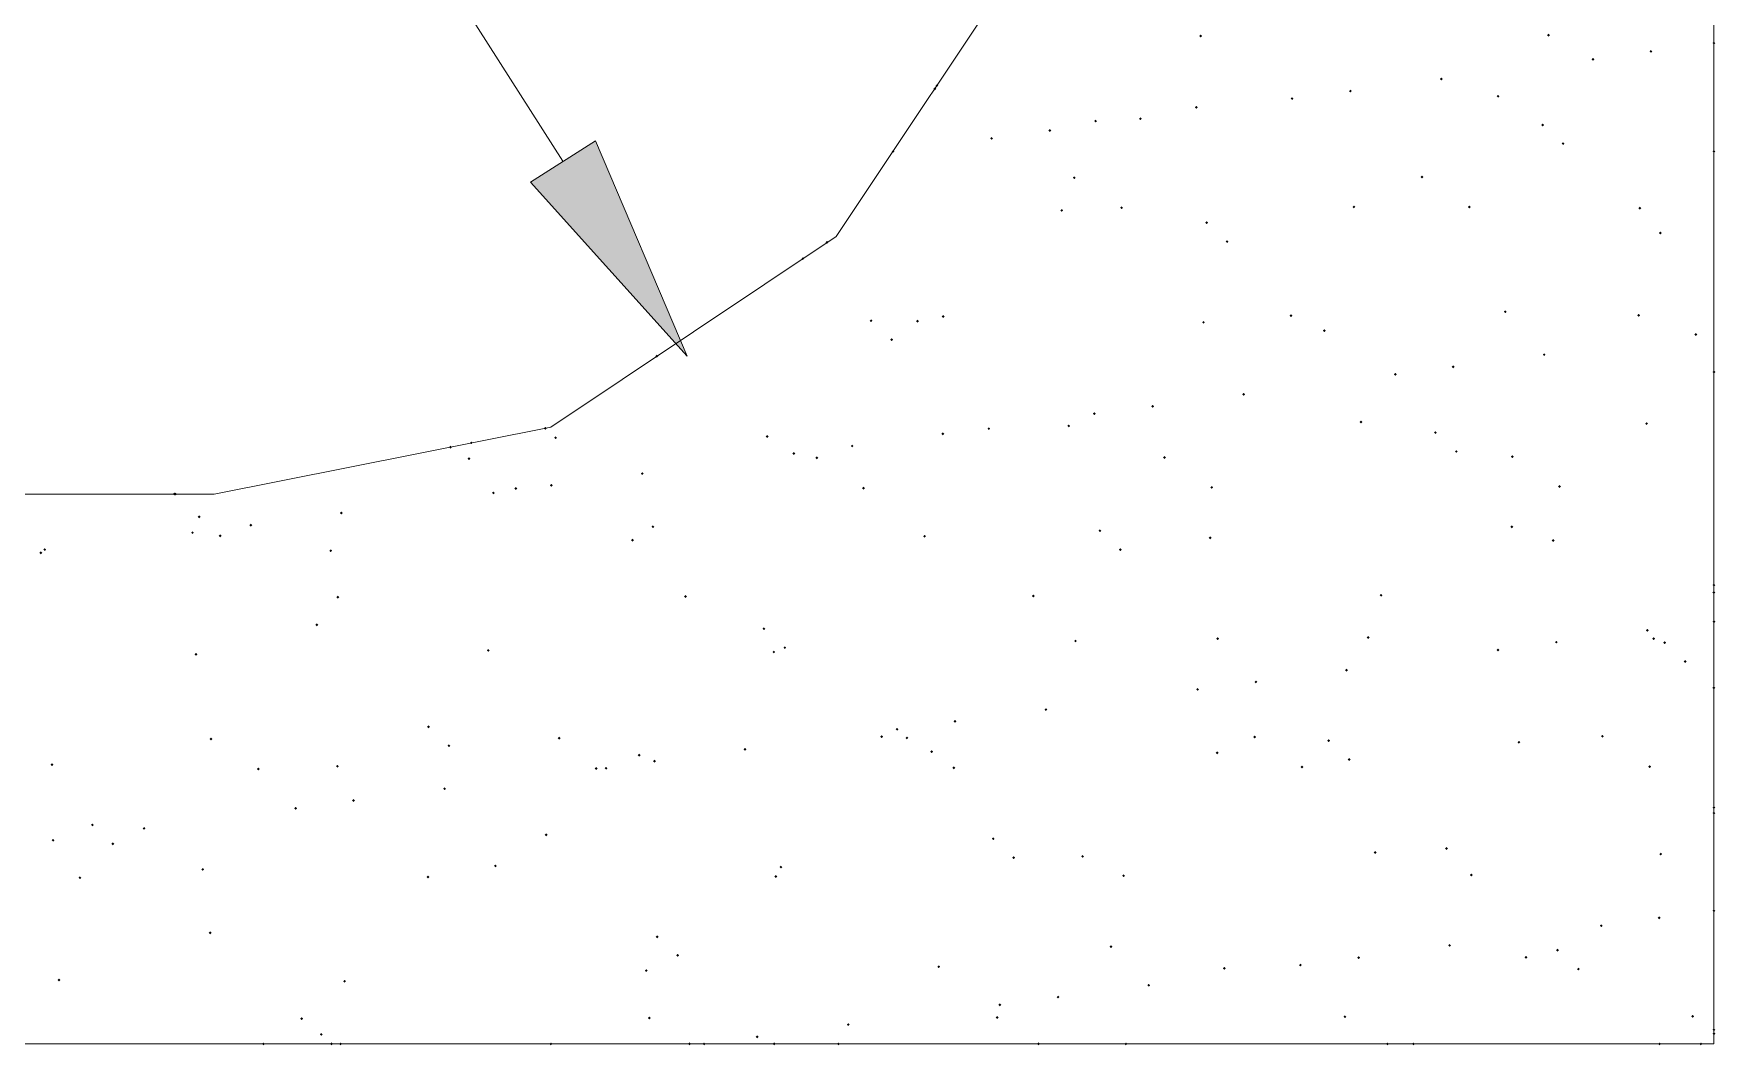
# Model space of a CAD drawing. Header units: millimetres. Extents: x 0 to 414, y 0 to 292.
# Drawn here: x 310.73 to 325.8, y 222.43 to 231.49 of the extents above; entities that cross this region are included whole.
import ezdxf

# ---------------------------------------------------------------- set-up
doc = ezdxf.new("R2010")
doc.units = ezdxf.units.MM

msp = doc.modelspace()

# ---------------------------------------------------------------- hatches: boundary and pattern name
h = msp.add_hatch(color=0)
h.dxf.hatch_style = 2
h.paths.add_polyline_path([(321.186528, 231.458558), (321.173475, 231.471611), (321.186528, 231.484664), (321.199581, 231.471611)])
h = msp.add_hatch(color=0)
h.dxf.hatch_style = 2
h.paths.add_polyline_path([(324.301556, 231.465614), (324.288503, 231.478667), (324.301556, 231.491719), (324.314608, 231.478667)])
h = msp.add_hatch(color=0)
h.dxf.hatch_style = 2
h.paths.add_polyline_path([(325.783222, 231.395058), (325.770169, 231.408111), (325.783222, 231.421164), (325.796275, 231.408111)])
h = msp.add_hatch(color=0)
h.dxf.hatch_style = 2
h.paths.add_polyline_path([(325.783222, 231.395058), (325.770169, 231.408111), (325.783222, 231.421164), (325.796275, 231.408111)])
h = msp.add_hatch(color=0)
h.dxf.hatch_style = 2
h.paths.add_polyline_path([(324.700194, 231.250419), (324.687142, 231.263472), (324.700194, 231.276525), (324.713247, 231.263472)])
h = msp.add_hatch(color=0)
h.dxf.hatch_style = 2
h.paths.add_polyline_path([(325.218778, 231.320975), (325.205725, 231.334028), (325.218778, 231.347081), (325.231831, 231.334028)])
h = msp.add_hatch(color=0)
h.dxf.hatch_style = 2
h.paths.add_polyline_path([(323.342, 231.074031), (323.328947, 231.087083), (323.342, 231.100136), (323.355053, 231.087083)])
h = msp.add_hatch(color=0)
h.dxf.hatch_style = 2
h.paths.add_polyline_path([(318.805278, 230.985836), (318.792225, 230.998889), (318.805278, 231.011942), (318.818331, 230.998889)])
h = msp.add_hatch(color=0)
h.dxf.hatch_style = 2
h.paths.add_polyline_path([(318.805278, 230.985836), (318.792225, 230.998889), (318.805278, 231.011942), (318.818331, 230.998889)])
h = msp.add_hatch(color=0)
h.dxf.hatch_style = 2
h.paths.add_polyline_path([(318.805278, 230.985836), (318.792225, 230.998889), (318.805278, 231.011942), (318.818331, 230.998889)])
h = msp.add_hatch(color=0)
h.dxf.hatch_style = 2
h.paths.add_polyline_path([(318.822917, 231.014058), (318.809864, 231.027111), (318.822917, 231.040164), (318.835969, 231.027111)])
h = msp.add_hatch(color=0)
h.dxf.hatch_style = 2
h.paths.add_polyline_path([(318.822917, 231.014058), (318.809864, 231.027111), (318.822917, 231.040164), (318.835969, 231.027111)])
h = msp.add_hatch(color=0)
h.dxf.hatch_style = 2
h.paths.add_polyline_path([(318.822917, 231.014058), (318.809864, 231.027111), (318.822917, 231.040164), (318.835969, 231.027111)])
h = msp.add_hatch(color=0)
h.dxf.hatch_style = 2
h.paths.add_polyline_path([(322.527083, 230.964669), (322.514031, 230.977722), (322.527083, 230.990775), (322.540136, 230.977722)])
h = msp.add_hatch(color=0)
h.dxf.hatch_style = 2
h.paths.add_polyline_path([(323.85, 230.918808), (323.836947, 230.931861), (323.85, 230.944914), (323.863053, 230.931861)])
h = msp.add_hatch(color=0)
h.dxf.hatch_style = 2
h.paths.add_polyline_path([(321.147722, 230.820031), (321.134669, 230.833083), (321.147722, 230.846136), (321.160775, 230.833083)])
h = msp.add_hatch(color=0)
h.dxf.hatch_style = 2
h.paths.add_polyline_path([(322.004972, 230.897642), (321.991919, 230.910694), (322.004972, 230.923747), (322.018025, 230.910694)])
h = msp.add_hatch(color=0)
h.dxf.hatch_style = 2
h.paths.add_polyline_path([(319.835389, 230.611892), (319.822336, 230.624944), (319.835389, 230.637997), (319.848442, 230.624944)])
h = msp.add_hatch(color=0)
h.dxf.hatch_style = 2
h.paths.add_polyline_path([(320.244611, 230.696558), (320.231558, 230.709611), (320.244611, 230.722664), (320.257664, 230.709611)])
h = msp.add_hatch(color=0)
h.dxf.hatch_style = 2
h.paths.add_polyline_path([(320.646778, 230.717725), (320.633725, 230.730778), (320.646778, 230.743831), (320.659831, 230.730778)])
h = msp.add_hatch(color=0)
h.dxf.hatch_style = 2
h.paths.add_polyline_path([(324.248639, 230.661281), (324.235586, 230.674333), (324.248639, 230.687386), (324.261692, 230.674333)])
h = msp.add_hatch(color=0)
h.dxf.hatch_style = 2
h.paths.add_polyline_path([(315.764333, 230.533222), (316.586306, 228.603528), (315.18225, 230.162806)])
h = msp.add_hatch(color=0)
h.dxf.hatch_style = 2
h.paths.add_polyline_path([(319.313278, 230.541336), (319.300225, 230.554389), (319.313278, 230.567442), (319.326331, 230.554389)])
h = msp.add_hatch(color=0)
h.dxf.hatch_style = 2
h.paths.add_polyline_path([(324.432083, 230.495475), (324.419031, 230.508528), (324.432083, 230.521581), (324.445136, 230.508528)])
h = msp.add_hatch(color=0)
h.dxf.hatch_style = 2
h.paths.add_polyline_path([(318.431333, 230.424919), (318.418281, 230.437972), (318.431333, 230.451025), (318.444386, 230.437972)])
h = msp.add_hatch(color=0)
h.dxf.hatch_style = 2
h.paths.add_polyline_path([(318.431333, 230.424919), (318.418281, 230.437972), (318.431333, 230.451025), (318.444386, 230.437972)])
h = msp.add_hatch(color=0)
h.dxf.hatch_style = 2
h.paths.add_polyline_path([(325.783222, 230.424919), (325.770169, 230.437972), (325.783222, 230.451025), (325.796275, 230.437972)])
h = msp.add_hatch(color=0)
h.dxf.hatch_style = 2
h.paths.add_polyline_path([(320.054111, 230.188558), (320.041058, 230.201611), (320.054111, 230.214664), (320.067164, 230.201611)])
h = msp.add_hatch(color=0)
h.dxf.hatch_style = 2
h.paths.add_polyline_path([(323.169139, 230.195614), (323.156086, 230.208667), (323.169139, 230.221719), (323.182192, 230.208667)])
h = msp.add_hatch(color=0)
h.dxf.hatch_style = 2
h.paths.add_polyline_path([(319.941222, 229.895753), (319.928169, 229.908806), (319.941222, 229.921858), (319.954275, 229.908806)])
h = msp.add_hatch(color=0)
h.dxf.hatch_style = 2
h.paths.add_polyline_path([(320.477444, 229.920447), (320.464392, 229.9335), (320.477444, 229.946553), (320.490497, 229.9335)])
h = msp.add_hatch(color=0)
h.dxf.hatch_style = 2
h.paths.add_polyline_path([(322.558833, 229.927503), (322.545781, 229.940556), (322.558833, 229.953608), (322.571886, 229.940556)])
h = msp.add_hatch(color=0)
h.dxf.hatch_style = 2
h.paths.add_polyline_path([(323.592472, 229.927503), (323.579419, 229.940556), (323.592472, 229.953608), (323.605525, 229.940556)])
h = msp.add_hatch(color=0)
h.dxf.hatch_style = 2
h.paths.add_polyline_path([(325.12, 229.916919), (325.106947, 229.929972), (325.12, 229.943025), (325.133053, 229.929972)])
h = msp.add_hatch(color=0)
h.dxf.hatch_style = 2
h.paths.add_polyline_path([(321.239444, 229.786392), (321.226392, 229.799444), (321.239444, 229.812497), (321.252497, 229.799444)])
h = msp.add_hatch(color=0)
h.dxf.hatch_style = 2
h.paths.add_polyline_path([(317.838667, 229.610003), (317.825614, 229.623056), (317.838667, 229.636108), (317.851719, 229.623056)])
h = msp.add_hatch(color=0)
h.dxf.hatch_style = 2
h.paths.add_polyline_path([(317.838667, 229.610003), (317.825614, 229.623056), (317.838667, 229.636108), (317.851719, 229.623056)])
h = msp.add_hatch(color=0)
h.dxf.hatch_style = 2
h.paths.add_polyline_path([(321.422889, 229.617058), (321.409836, 229.630111), (321.422889, 229.643164), (321.435942, 229.630111)])
h = msp.add_hatch(color=0)
h.dxf.hatch_style = 2
h.paths.add_polyline_path([(325.303444, 229.694669), (325.290392, 229.707722), (325.303444, 229.720775), (325.316497, 229.707722)])
h = msp.add_hatch(color=0)
h.dxf.hatch_style = 2
h.paths.add_polyline_path([(317.623472, 229.465364), (317.610419, 229.478417), (317.623472, 229.491469), (317.636525, 229.478417)])
h = msp.add_hatch(color=0)
h.dxf.hatch_style = 2
h.paths.add_polyline_path([(317.623472, 229.465364), (317.610419, 229.478417), (317.623472, 229.491469), (317.636525, 229.478417)])
h = msp.add_hatch(color=0)
h.dxf.hatch_style = 2
h.paths.add_polyline_path([(317.623472, 229.465364), (317.610419, 229.478417), (317.623472, 229.491469), (317.636525, 229.478417)])
h = msp.add_hatch(color=0)
h.dxf.hatch_style = 2
h.paths.add_polyline_path([(318.879361, 228.946781), (318.866308, 228.959833), (318.879361, 228.972886), (318.892414, 228.959833)])
h = msp.add_hatch(color=0)
h.dxf.hatch_style = 2
h.paths.add_polyline_path([(321.994389, 228.953836), (321.981336, 228.966889), (321.994389, 228.979942), (322.007442, 228.966889)])
h = msp.add_hatch(color=0)
h.dxf.hatch_style = 2
h.paths.add_polyline_path([(323.9135, 228.989114), (323.900447, 229.002167), (323.9135, 229.015219), (323.926553, 229.002167)])
h = msp.add_hatch(color=0)
h.dxf.hatch_style = 2
h.paths.add_polyline_path([(325.109417, 228.957364), (325.096364, 228.970417), (325.109417, 228.983469), (325.122469, 228.970417)])
h = msp.add_hatch(color=0)
h.dxf.hatch_style = 2
h.paths.add_polyline_path([(318.233778, 228.907975), (318.220725, 228.921028), (318.233778, 228.934081), (318.246831, 228.921028)])
h = msp.add_hatch(color=0)
h.dxf.hatch_style = 2
h.paths.add_polyline_path([(318.650056, 228.904447), (318.637003, 228.9175), (318.650056, 228.930553), (318.663108, 228.9175)])
h = msp.add_hatch(color=0)
h.dxf.hatch_style = 2
h.paths.add_polyline_path([(321.211222, 228.893864), (321.198169, 228.906917), (321.211222, 228.919969), (321.224275, 228.906917)])
h = msp.add_hatch(color=0)
h.dxf.hatch_style = 2
h.paths.add_polyline_path([(322.29425, 228.819781), (322.281197, 228.832833), (322.29425, 228.845886), (322.307303, 228.832833)])
h = msp.add_hatch(color=0)
h.dxf.hatch_style = 2
h.paths.add_polyline_path([(318.417222, 228.738642), (318.404169, 228.751694), (318.417222, 228.764747), (318.430275, 228.751694)])
h = msp.add_hatch(color=0)
h.dxf.hatch_style = 2
h.paths.add_polyline_path([(325.620944, 228.784503), (325.607892, 228.797556), (325.620944, 228.810608), (325.633997, 228.797556)])
h = msp.add_hatch(color=0)
h.dxf.hatch_style = 2
h.paths.add_polyline_path([(316.314667, 228.590475), (316.301614, 228.603528), (316.314667, 228.616581), (316.327719, 228.603528)])
h = msp.add_hatch(color=0)
h.dxf.hatch_style = 2
h.paths.add_polyline_path([(316.314667, 228.590475), (316.301614, 228.603528), (316.314667, 228.616581), (316.327719, 228.603528)])
h = msp.add_hatch(color=0)
h.dxf.hatch_style = 2
h.paths.add_polyline_path([(316.314667, 228.590475), (316.301614, 228.603528), (316.314667, 228.616581), (316.327719, 228.603528)])
h = msp.add_hatch(color=0)
h.dxf.hatch_style = 2
h.paths.add_polyline_path([(323.447833, 228.495225), (323.434781, 228.508278), (323.447833, 228.521331), (323.460886, 228.508278)])
h = msp.add_hatch(color=0)
h.dxf.hatch_style = 2
h.paths.add_polyline_path([(324.26275, 228.604586), (324.249697, 228.617639), (324.26275, 228.630692), (324.275803, 228.617639)])
h = msp.add_hatch(color=0)
h.dxf.hatch_style = 2
h.paths.add_polyline_path([(322.92925, 228.428197), (322.916197, 228.44125), (322.92925, 228.454303), (322.942303, 228.44125)])
h = msp.add_hatch(color=0)
h.dxf.hatch_style = 2
h.paths.add_polyline_path([(325.783222, 228.449364), (325.770169, 228.462417), (325.783222, 228.475469), (325.796275, 228.462417)])
h = msp.add_hatch(color=0)
h.dxf.hatch_style = 2
h.paths.add_polyline_path([(321.571056, 228.248281), (321.558003, 228.261333), (321.571056, 228.274386), (321.584108, 228.261333)])
h = msp.add_hatch(color=0)
h.dxf.hatch_style = 2
h.paths.add_polyline_path([(320.234028, 228.075419), (320.220975, 228.088472), (320.234028, 228.101525), (320.247081, 228.088472)])
h = msp.add_hatch(color=0)
h.dxf.hatch_style = 2
h.paths.add_polyline_path([(320.756139, 228.142447), (320.743086, 228.1555), (320.756139, 228.168553), (320.769192, 228.1555)])
h = msp.add_hatch(color=0)
h.dxf.hatch_style = 2
h.paths.add_polyline_path([(315.316306, 227.944892), (315.303253, 227.957944), (315.316306, 227.970997), (315.329358, 227.957944)])
h = msp.add_hatch(color=0)
h.dxf.hatch_style = 2
h.paths.add_polyline_path([(318.875833, 227.895503), (318.862781, 227.908556), (318.875833, 227.921608), (318.888886, 227.908556)])
h = msp.add_hatch(color=0)
h.dxf.hatch_style = 2
h.paths.add_polyline_path([(319.288583, 227.941364), (319.275531, 227.954417), (319.288583, 227.967469), (319.301636, 227.954417)])
h = msp.add_hatch(color=0)
h.dxf.hatch_style = 2
h.paths.add_polyline_path([(320.004722, 227.966058), (319.991669, 227.979111), (320.004722, 227.992164), (320.017775, 227.979111)])
h = msp.add_hatch(color=0)
h.dxf.hatch_style = 2
h.paths.add_polyline_path([(322.622333, 228.001336), (322.609281, 228.014389), (322.622333, 228.027442), (322.635386, 228.014389)])
h = msp.add_hatch(color=0)
h.dxf.hatch_style = 2
h.paths.add_polyline_path([(323.289083, 227.906086), (323.276031, 227.919139), (323.289083, 227.932192), (323.302136, 227.919139)])
h = msp.add_hatch(color=0)
h.dxf.hatch_style = 2
h.paths.add_polyline_path([(325.179972, 227.987225), (325.166919, 228.000278), (325.179972, 228.013331), (325.193025, 228.000278)])
h = msp.add_hatch(color=0)
h.dxf.hatch_style = 2
h.paths.add_polyline_path([(314.466111, 227.775558), (314.453058, 227.788611), (314.466111, 227.801664), (314.479164, 227.788611)])
h = msp.add_hatch(color=0)
h.dxf.hatch_style = 2
h.paths.add_polyline_path([(314.466111, 227.775558), (314.453058, 227.788611), (314.466111, 227.801664), (314.479164, 227.788611)])
h = msp.add_hatch(color=0)
h.dxf.hatch_style = 2
h.paths.add_polyline_path([(314.466111, 227.775558), (314.453058, 227.788611), (314.466111, 227.801664), (314.479164, 227.788611)])
h = msp.add_hatch(color=0)
h.dxf.hatch_style = 2
h.paths.add_polyline_path([(314.653083, 227.814364), (314.640031, 227.827417), (314.653083, 227.840469), (314.666136, 227.827417)])
h = msp.add_hatch(color=0)
h.dxf.hatch_style = 2
h.paths.add_polyline_path([(315.408028, 227.860225), (315.394975, 227.873278), (315.408028, 227.886331), (315.421081, 227.873278)])
h = msp.add_hatch(color=0)
h.dxf.hatch_style = 2
h.paths.add_polyline_path([(317.302444, 227.870808), (317.289392, 227.883861), (317.302444, 227.896914), (317.315497, 227.883861)])
h = msp.add_hatch(color=0)
h.dxf.hatch_style = 2
h.paths.add_polyline_path([(318.064444, 227.786142), (318.051392, 227.799194), (318.064444, 227.812247), (318.077497, 227.799194)])
h = msp.add_hatch(color=0)
h.dxf.hatch_style = 2
h.paths.add_polyline_path([(314.631917, 227.673253), (314.618864, 227.686306), (314.631917, 227.699358), (314.644969, 227.686306)])
h = msp.add_hatch(color=0)
h.dxf.hatch_style = 2
h.paths.add_polyline_path([(317.542333, 227.719114), (317.529281, 227.732167), (317.542333, 227.745219), (317.555386, 227.732167)])
h = msp.add_hatch(color=0)
h.dxf.hatch_style = 2
h.paths.add_polyline_path([(317.746944, 227.680308), (317.733892, 227.693361), (317.746944, 227.706414), (317.759997, 227.693361)])
h = msp.add_hatch(color=0)
h.dxf.hatch_style = 2
h.paths.add_polyline_path([(320.861972, 227.683836), (320.848919, 227.696889), (320.861972, 227.709942), (320.875025, 227.696889)])
h = msp.add_hatch(color=0)
h.dxf.hatch_style = 2
h.paths.add_polyline_path([(323.476056, 227.736753), (323.463003, 227.749806), (323.476056, 227.762858), (323.489108, 227.749806)])
h = msp.add_hatch(color=0)
h.dxf.hatch_style = 2
h.paths.add_polyline_path([(323.977, 227.690892), (323.963947, 227.703944), (323.977, 227.716997), (323.990053, 227.703944)])
h = msp.add_hatch(color=0)
h.dxf.hatch_style = 2
h.paths.add_polyline_path([(316.184139, 227.539197), (316.171086, 227.55225), (316.184139, 227.565303), (316.197192, 227.55225)])
h = msp.add_hatch(color=0)
h.dxf.hatch_style = 2
h.paths.add_polyline_path([(311.993139, 227.355753), (311.980086, 227.368806), (311.993139, 227.381858), (312.006192, 227.368806)])
h = msp.add_hatch(color=0)
h.dxf.hatch_style = 2
h.paths.add_polyline_path([(311.993139, 227.355753), (311.980086, 227.368806), (311.993139, 227.381858), (312.006192, 227.368806)])
h = msp.add_hatch(color=0)
h.dxf.hatch_style = 2
h.paths.add_polyline_path([(311.993139, 227.355753), (311.980086, 227.368806), (311.993139, 227.381858), (312.006192, 227.368806)])
h = msp.add_hatch(color=0)
h.dxf.hatch_style = 2
h.paths.add_polyline_path([(312.003722, 227.355753), (311.990669, 227.368806), (312.003722, 227.381858), (312.016775, 227.368806)])
h = msp.add_hatch(color=0)
h.dxf.hatch_style = 2
h.paths.add_polyline_path([(312.003722, 227.355753), (311.990669, 227.368806), (312.003722, 227.381858), (312.016775, 227.368806)])
h = msp.add_hatch(color=0)
h.dxf.hatch_style = 2
h.paths.add_polyline_path([(314.850639, 227.366336), (314.837586, 227.379389), (314.850639, 227.392442), (314.863692, 227.379389)])
h = msp.add_hatch(color=0)
h.dxf.hatch_style = 2
h.paths.add_polyline_path([(315.051722, 227.405142), (315.038669, 227.418194), (315.051722, 227.431247), (315.064775, 227.418194)])
h = msp.add_hatch(color=0)
h.dxf.hatch_style = 2
h.paths.add_polyline_path([(315.369222, 227.433364), (315.356169, 227.446417), (315.369222, 227.459469), (315.382275, 227.446417)])
h = msp.add_hatch(color=0)
h.dxf.hatch_style = 2
h.paths.add_polyline_path([(318.16675, 227.408669), (318.153697, 227.421722), (318.16675, 227.434775), (318.179803, 227.421722)])
h = msp.add_hatch(color=0)
h.dxf.hatch_style = 2
h.paths.add_polyline_path([(321.285306, 227.415725), (321.272253, 227.428778), (321.285306, 227.441831), (321.298358, 227.428778)])
h = msp.add_hatch(color=0)
h.dxf.hatch_style = 2
h.paths.add_polyline_path([(324.400333, 227.422781), (324.387281, 227.435833), (324.400333, 227.448886), (324.413386, 227.435833)])
h = msp.add_hatch(color=0)
h.dxf.hatch_style = 2
h.paths.add_polyline_path([(312.215389, 227.151142), (312.202336, 227.164194), (312.215389, 227.177247), (312.228442, 227.164194)])
h = msp.add_hatch(color=0)
h.dxf.hatch_style = 2
h.paths.add_polyline_path([(313.488917, 227.186419), (313.475864, 227.199472), (313.488917, 227.212525), (313.501969, 227.199472)])
h = msp.add_hatch(color=0)
h.dxf.hatch_style = 2
h.paths.add_polyline_path([(312.155417, 227.010031), (312.142364, 227.023083), (312.155417, 227.036136), (312.168469, 227.023083)])
h = msp.add_hatch(color=0)
h.dxf.hatch_style = 2
h.paths.add_polyline_path([(312.677528, 227.077058), (312.664475, 227.090111), (312.677528, 227.103164), (312.690581, 227.090111)])
h = msp.add_hatch(color=0)
h.dxf.hatch_style = 2
h.paths.add_polyline_path([(316.279389, 227.062947), (316.266336, 227.076), (316.279389, 227.089053), (316.292442, 227.076)])
h = msp.add_hatch(color=0)
h.dxf.hatch_style = 2
h.paths.add_polyline_path([(320.283417, 227.027669), (320.270364, 227.040722), (320.283417, 227.053775), (320.296469, 227.040722)])
h = msp.add_hatch(color=0)
h.dxf.hatch_style = 2
h.paths.add_polyline_path([(323.973472, 227.062947), (323.960419, 227.076), (323.973472, 227.089053), (323.986525, 227.076)])
h = msp.add_hatch(color=0)
h.dxf.hatch_style = 2
h.paths.add_polyline_path([(310.8325, 226.858336), (310.819447, 226.871389), (310.8325, 226.884442), (310.845553, 226.871389)])
h = msp.add_hatch(color=0)
h.dxf.hatch_style = 2
h.paths.add_polyline_path([(312.402361, 226.981808), (312.389308, 226.994861), (312.402361, 227.007914), (312.415414, 226.994861)])
h = msp.add_hatch(color=0)
h.dxf.hatch_style = 2
h.paths.add_polyline_path([(313.393667, 226.847753), (313.380614, 226.860806), (313.393667, 226.873858), (313.406719, 226.860806)])
h = msp.add_hatch(color=0)
h.dxf.hatch_style = 2
h.paths.add_polyline_path([(316.095944, 226.943003), (316.082892, 226.956056), (316.095944, 226.969108), (316.108997, 226.956056)])
h = msp.add_hatch(color=0)
h.dxf.hatch_style = 2
h.paths.add_polyline_path([(318.713556, 226.978281), (318.700503, 226.991333), (318.713556, 227.004386), (318.726608, 226.991333)])
h = msp.add_hatch(color=0)
h.dxf.hatch_style = 2
h.paths.add_polyline_path([(320.466861, 226.858336), (320.453808, 226.871389), (320.466861, 226.884442), (320.479914, 226.871389)])
h = msp.add_hatch(color=0)
h.dxf.hatch_style = 2
h.paths.add_polyline_path([(321.271194, 226.964169), (321.258142, 226.977222), (321.271194, 226.990275), (321.284247, 226.977222)])
h = msp.add_hatch(color=0)
h.dxf.hatch_style = 2
h.paths.add_polyline_path([(324.343889, 226.939475), (324.330836, 226.952528), (324.343889, 226.965581), (324.356942, 226.952528)])
h = msp.add_hatch(color=0)
h.dxf.hatch_style = 2
h.paths.add_polyline_path([(310.797222, 226.830114), (310.784169, 226.843167), (310.797222, 226.856219), (310.810275, 226.843167)])
h = msp.add_hatch(color=0)
h.dxf.hatch_style = 2
h.paths.add_polyline_path([(325.783222, 226.540836), (325.770169, 226.553889), (325.783222, 226.566942), (325.796275, 226.553889)])
h = msp.add_hatch(color=0)
h.dxf.hatch_style = 2
h.paths.add_polyline_path([(313.457167, 226.431475), (313.444114, 226.444528), (313.457167, 226.457581), (313.470219, 226.444528)])
h = msp.add_hatch(color=0)
h.dxf.hatch_style = 2
h.paths.add_polyline_path([(316.572194, 226.438531), (316.559142, 226.451583), (316.572194, 226.464636), (316.585247, 226.451583)])
h = msp.add_hatch(color=0)
h.dxf.hatch_style = 2
h.paths.add_polyline_path([(319.687222, 226.442058), (319.674169, 226.455111), (319.687222, 226.468164), (319.700275, 226.455111)])
h = msp.add_hatch(color=0)
h.dxf.hatch_style = 2
h.paths.add_polyline_path([(322.80225, 226.449114), (322.789197, 226.462167), (322.80225, 226.475219), (322.815303, 226.462167)])
h = msp.add_hatch(color=0)
h.dxf.hatch_style = 2
h.paths.add_polyline_path([(325.783222, 226.473808), (325.770169, 226.486861), (325.783222, 226.499914), (325.796275, 226.486861)])
h = msp.add_hatch(color=0)
h.dxf.hatch_style = 2
h.paths.add_polyline_path([(313.270194, 226.184531), (313.257142, 226.197583), (313.270194, 226.210636), (313.283247, 226.197583)])
h = msp.add_hatch(color=0)
h.dxf.hatch_style = 2
h.paths.add_polyline_path([(317.274222, 226.149253), (317.261169, 226.162306), (317.274222, 226.175358), (317.287275, 226.162306)])
h = msp.add_hatch(color=0)
h.dxf.hatch_style = 2
h.paths.add_polyline_path([(325.187028, 226.135142), (325.173975, 226.148194), (325.187028, 226.161247), (325.200081, 226.148194)])
h = msp.add_hatch(color=0)
h.dxf.hatch_style = 2
h.paths.add_polyline_path([(325.783222, 226.212753), (325.770169, 226.225806), (325.783222, 226.238858), (325.796275, 226.225806)])
h = msp.add_hatch(color=0)
h.dxf.hatch_style = 2
h.paths.add_polyline_path([(314.804778, 225.955225), (314.791725, 225.968278), (314.804778, 225.981331), (314.817831, 225.968278)])
h = msp.add_hatch(color=0)
h.dxf.hatch_style = 2
h.paths.add_polyline_path([(317.362417, 225.941114), (317.349364, 225.954167), (317.362417, 225.967219), (317.375469, 225.954167)])
h = msp.add_hatch(color=0)
h.dxf.hatch_style = 2
h.paths.add_polyline_path([(317.461194, 225.979919), (317.448142, 225.992972), (317.461194, 226.006025), (317.474247, 225.992972)])
h = msp.add_hatch(color=0)
h.dxf.hatch_style = 2
h.paths.add_polyline_path([(320.064694, 226.039892), (320.051642, 226.052944), (320.064694, 226.065997), (320.077747, 226.052944)])
h = msp.add_hatch(color=0)
h.dxf.hatch_style = 2
h.paths.add_polyline_path([(321.338222, 226.061058), (321.325169, 226.074111), (321.338222, 226.087164), (321.351275, 226.074111)])
h = msp.add_hatch(color=0)
h.dxf.hatch_style = 2
h.paths.add_polyline_path([(322.685833, 226.071642), (322.672781, 226.084694), (322.685833, 226.097747), (322.698886, 226.084694)])
h = msp.add_hatch(color=0)
h.dxf.hatch_style = 2
h.paths.add_polyline_path([(323.85, 225.958753), (323.836947, 225.971806), (323.85, 225.984858), (323.863053, 225.971806)])
h = msp.add_hatch(color=0)
h.dxf.hatch_style = 2
h.paths.add_polyline_path([(324.372111, 226.029308), (324.359058, 226.042361), (324.372111, 226.055414), (324.385164, 226.042361)])
h = msp.add_hatch(color=0)
h.dxf.hatch_style = 2
h.paths.add_polyline_path([(325.243472, 226.061058), (325.230419, 226.074111), (325.243472, 226.087164), (325.256525, 226.074111)])
h = msp.add_hatch(color=0)
h.dxf.hatch_style = 2
h.paths.add_polyline_path([(325.34225, 226.025781), (325.329197, 226.038833), (325.34225, 226.051886), (325.355303, 226.038833)])
h = msp.add_hatch(color=0)
h.dxf.hatch_style = 2
h.paths.add_polyline_path([(312.187167, 225.919947), (312.174114, 225.933), (312.187167, 225.946053), (312.200219, 225.933)])
h = msp.add_hatch(color=0)
h.dxf.hatch_style = 2
h.paths.add_polyline_path([(325.525694, 225.856447), (325.512642, 225.8695), (325.525694, 225.882553), (325.538747, 225.8695)])
h = msp.add_hatch(color=0)
h.dxf.hatch_style = 2
h.paths.add_polyline_path([(321.680417, 225.673003), (321.667364, 225.686056), (321.680417, 225.699108), (321.693469, 225.686056)])
h = msp.add_hatch(color=0)
h.dxf.hatch_style = 2
h.paths.add_polyline_path([(322.491806, 225.778836), (322.478753, 225.791889), (322.491806, 225.804942), (322.504858, 225.791889)])
h = msp.add_hatch(color=0)
h.dxf.hatch_style = 2
h.paths.add_polyline_path([(321.158306, 225.605975), (321.145253, 225.619028), (321.158306, 225.632081), (321.171358, 225.619028)])
h = msp.add_hatch(color=0)
h.dxf.hatch_style = 2
h.paths.add_polyline_path([(325.783222, 225.620086), (325.770169, 225.633139), (325.783222, 225.646192), (325.796275, 225.633139)])
h = msp.add_hatch(color=0)
h.dxf.hatch_style = 2
h.paths.add_polyline_path([(319.800111, 225.426058), (319.787058, 225.439111), (319.800111, 225.452164), (319.813164, 225.439111)])
h = msp.add_hatch(color=0)
h.dxf.hatch_style = 2
h.paths.add_polyline_path([(314.268556, 225.270836), (314.255503, 225.283889), (314.268556, 225.296942), (314.281608, 225.283889)])
h = msp.add_hatch(color=0)
h.dxf.hatch_style = 2
h.paths.add_polyline_path([(318.329028, 225.182642), (318.315975, 225.195694), (318.329028, 225.208747), (318.342081, 225.195694)])
h = msp.add_hatch(color=0)
h.dxf.hatch_style = 2
h.paths.add_polyline_path([(318.466611, 225.249669), (318.453558, 225.262722), (318.466611, 225.275775), (318.479664, 225.262722)])
h = msp.add_hatch(color=0)
h.dxf.hatch_style = 2
h.paths.add_polyline_path([(318.985194, 225.320225), (318.972142, 225.333278), (318.985194, 225.346331), (318.998247, 225.333278)])
h = msp.add_hatch(color=0)
h.dxf.hatch_style = 2
h.paths.add_polyline_path([(321.669833, 225.179114), (321.656781, 225.192167), (321.669833, 225.205219), (321.682886, 225.192167)])
h = msp.add_hatch(color=0)
h.dxf.hatch_style = 2
h.paths.add_polyline_path([(324.784861, 225.186169), (324.771808, 225.199222), (324.784861, 225.212275), (324.797914, 225.199222)])
h = msp.add_hatch(color=0)
h.dxf.hatch_style = 2
h.paths.add_polyline_path([(312.321222, 225.161475), (312.308169, 225.174528), (312.321222, 225.187581), (312.334275, 225.174528)])
h = msp.add_hatch(color=0)
h.dxf.hatch_style = 2
h.paths.add_polyline_path([(314.452, 225.101503), (314.438947, 225.114556), (314.452, 225.127608), (314.465053, 225.114556)])
h = msp.add_hatch(color=0)
h.dxf.hatch_style = 2
h.paths.add_polyline_path([(315.439778, 225.168531), (315.426725, 225.181583), (315.439778, 225.194636), (315.452831, 225.181583)])
h = msp.add_hatch(color=0)
h.dxf.hatch_style = 2
h.paths.add_polyline_path([(317.104889, 225.069753), (317.091836, 225.082806), (317.104889, 225.095858), (317.117942, 225.082806)])
h = msp.add_hatch(color=0)
h.dxf.hatch_style = 2
h.paths.add_polyline_path([(318.554806, 225.172058), (318.541753, 225.185111), (318.554806, 225.198164), (318.567858, 225.185111)])
h = msp.add_hatch(color=0)
h.dxf.hatch_style = 2
h.paths.add_polyline_path([(318.777056, 225.048586), (318.764003, 225.061639), (318.777056, 225.074692), (318.790108, 225.061639)])
h = msp.add_hatch(color=0)
h.dxf.hatch_style = 2
h.paths.add_polyline_path([(321.334694, 225.038003), (321.321642, 225.051056), (321.334694, 225.064108), (321.347747, 225.051056)])
h = msp.add_hatch(color=0)
h.dxf.hatch_style = 2
h.paths.add_polyline_path([(322.333056, 225.147364), (322.320003, 225.160417), (322.333056, 225.173469), (322.346108, 225.160417)])
h = msp.add_hatch(color=0)
h.dxf.hatch_style = 2
h.paths.add_polyline_path([(324.036972, 225.133253), (324.023919, 225.146306), (324.036972, 225.159358), (324.050025, 225.146306)])
h = msp.add_hatch(color=0)
h.dxf.hatch_style = 2
h.paths.add_polyline_path([(310.896, 224.932169), (310.882947, 224.945222), (310.896, 224.958275), (310.909053, 224.945222)])
h = msp.add_hatch(color=0)
h.dxf.hatch_style = 2
h.paths.add_polyline_path([(312.744556, 224.893364), (312.731503, 224.906417), (312.744556, 224.919469), (312.757608, 224.906417)])
h = msp.add_hatch(color=0)
h.dxf.hatch_style = 2
h.paths.add_polyline_path([(313.453639, 224.918058), (313.440586, 224.931111), (313.453639, 224.944164), (313.466692, 224.931111)])
h = msp.add_hatch(color=0)
h.dxf.hatch_style = 2
h.paths.add_polyline_path([(315.771389, 224.896892), (315.758336, 224.909944), (315.771389, 224.922997), (315.784442, 224.909944)])
h = msp.add_hatch(color=0)
h.dxf.hatch_style = 2
h.paths.add_polyline_path([(315.859583, 224.900419), (315.846531, 224.913472), (315.859583, 224.926525), (315.872636, 224.913472)])
h = msp.add_hatch(color=0)
h.dxf.hatch_style = 2
h.paths.add_polyline_path([(316.155917, 225.016836), (316.142864, 225.029889), (316.155917, 225.042942), (316.168969, 225.029889)])
h = msp.add_hatch(color=0)
h.dxf.hatch_style = 2
h.paths.add_polyline_path([(316.2935, 224.963919), (316.280447, 224.976972), (316.2935, 224.990025), (316.306553, 224.976972)])
h = msp.add_hatch(color=0)
h.dxf.hatch_style = 2
h.paths.add_polyline_path([(318.974611, 224.903947), (318.961558, 224.917), (318.974611, 224.930053), (318.987664, 224.917)])
h = msp.add_hatch(color=0)
h.dxf.hatch_style = 2
h.paths.add_polyline_path([(322.093167, 224.911003), (322.080114, 224.924056), (322.093167, 224.937108), (322.106219, 224.924056)])
h = msp.add_hatch(color=0)
h.dxf.hatch_style = 2
h.paths.add_polyline_path([(322.5165, 224.978031), (322.503447, 224.991083), (322.5165, 225.004136), (322.529553, 224.991083)])
h = msp.add_hatch(color=0)
h.dxf.hatch_style = 2
h.paths.add_polyline_path([(325.208194, 224.914531), (325.195142, 224.927583), (325.208194, 224.940636), (325.221247, 224.927583)])
h = msp.add_hatch(color=0)
h.dxf.hatch_style = 2
h.paths.add_polyline_path([(313.598278, 224.611142), (313.585225, 224.624194), (313.598278, 224.637247), (313.611331, 224.624194)])
h = msp.add_hatch(color=0)
h.dxf.hatch_style = 2
h.paths.add_polyline_path([(314.413194, 224.716975), (314.400142, 224.730028), (314.413194, 224.743081), (314.426247, 224.730028)])
h = msp.add_hatch(color=0)
h.dxf.hatch_style = 2
h.paths.add_polyline_path([(313.079694, 224.540586), (313.066642, 224.553639), (313.079694, 224.566692), (313.092747, 224.553639)])
h = msp.add_hatch(color=0)
h.dxf.hatch_style = 2
h.paths.add_polyline_path([(325.783222, 224.547642), (325.770169, 224.560694), (325.783222, 224.573747), (325.796275, 224.560694)])
h = msp.add_hatch(color=0)
h.dxf.hatch_style = 2
h.paths.add_polyline_path([(325.783222, 224.498253), (325.770169, 224.511306), (325.783222, 224.524358), (325.796275, 224.511306)])
h = msp.add_hatch(color=0)
h.dxf.hatch_style = 2
h.paths.add_polyline_path([(311.259361, 224.392419), (311.246308, 224.405472), (311.259361, 224.418525), (311.272414, 224.405472)])
h = msp.add_hatch(color=0)
h.dxf.hatch_style = 2
h.paths.add_polyline_path([(311.7215, 224.360669), (311.708447, 224.373722), (311.7215, 224.386775), (311.734553, 224.373722)])
h = msp.add_hatch(color=0)
h.dxf.hatch_style = 2
h.paths.add_polyline_path([(315.323361, 224.304225), (315.310308, 224.317278), (315.323361, 224.330331), (315.336414, 224.317278)])
h = msp.add_hatch(color=0)
h.dxf.hatch_style = 2
h.paths.add_polyline_path([(310.906583, 224.254836), (310.893531, 224.267889), (310.906583, 224.280942), (310.919636, 224.267889)])
h = msp.add_hatch(color=0)
h.dxf.hatch_style = 2
h.paths.add_polyline_path([(311.442806, 224.223086), (311.429753, 224.236139), (311.442806, 224.249192), (311.455858, 224.236139)])
h = msp.add_hatch(color=0)
h.dxf.hatch_style = 2
h.paths.add_polyline_path([(319.327389, 224.268947), (319.314336, 224.282), (319.327389, 224.295053), (319.340442, 224.282)])
h = msp.add_hatch(color=0)
h.dxf.hatch_style = 2
h.paths.add_polyline_path([(322.749333, 224.145475), (322.736281, 224.158528), (322.749333, 224.171581), (322.762386, 224.158528)])
h = msp.add_hatch(color=0)
h.dxf.hatch_style = 2
h.paths.add_polyline_path([(323.387861, 224.180753), (323.374808, 224.193806), (323.387861, 224.206858), (323.400914, 224.193806)])
h = msp.add_hatch(color=0)
h.dxf.hatch_style = 2
h.paths.add_polyline_path([(325.306972, 224.131364), (325.293919, 224.144417), (325.306972, 224.157469), (325.320025, 224.144417)])
h = msp.add_hatch(color=0)
h.dxf.hatch_style = 2
h.paths.add_polyline_path([(312.247139, 223.993781), (312.234086, 224.006833), (312.247139, 224.019886), (312.260192, 224.006833)])
h = msp.add_hatch(color=0)
h.dxf.hatch_style = 2
h.paths.add_polyline_path([(314.868278, 224.025531), (314.855225, 224.038583), (314.868278, 224.051636), (314.881331, 224.038583)])
h = msp.add_hatch(color=0)
h.dxf.hatch_style = 2
h.paths.add_polyline_path([(317.425917, 224.014947), (317.412864, 224.028), (317.425917, 224.041053), (317.438969, 224.028)])
h = msp.add_hatch(color=0)
h.dxf.hatch_style = 2
h.paths.add_polyline_path([(319.510833, 224.099614), (319.497781, 224.112667), (319.510833, 224.125719), (319.523886, 224.112667)])
h = msp.add_hatch(color=0)
h.dxf.hatch_style = 2
h.paths.add_polyline_path([(320.128194, 224.110197), (320.115142, 224.12325), (320.128194, 224.136303), (320.141247, 224.12325)])
h = msp.add_hatch(color=0)
h.dxf.hatch_style = 2
h.paths.add_polyline_path([(311.146472, 223.919697), (311.133419, 223.93275), (311.146472, 223.945803), (311.159525, 223.93275)])
h = msp.add_hatch(color=0)
h.dxf.hatch_style = 2
h.paths.add_polyline_path([(314.265028, 223.926753), (314.251975, 223.939806), (314.265028, 223.952858), (314.278081, 223.939806)])
h = msp.add_hatch(color=0)
h.dxf.hatch_style = 2
h.paths.add_polyline_path([(317.380056, 223.930281), (317.367003, 223.943333), (317.380056, 223.956386), (317.393108, 223.943333)])
h = msp.add_hatch(color=0)
h.dxf.hatch_style = 2
h.paths.add_polyline_path([(320.495083, 223.937336), (320.482031, 223.950389), (320.495083, 223.963442), (320.508136, 223.950389)])
h = msp.add_hatch(color=0)
h.dxf.hatch_style = 2
h.paths.add_polyline_path([(323.610111, 223.944392), (323.597058, 223.957444), (323.610111, 223.970497), (323.623164, 223.957444)])
h = msp.add_hatch(color=0)
h.dxf.hatch_style = 2
h.paths.add_polyline_path([(325.292861, 223.559864), (325.279808, 223.572917), (325.292861, 223.585969), (325.305914, 223.572917)])
h = msp.add_hatch(color=0)
h.dxf.hatch_style = 2
h.paths.add_polyline_path([(325.783222, 223.623364), (325.770169, 223.636417), (325.783222, 223.649469), (325.796275, 223.636417)])
h = msp.add_hatch(color=0)
h.dxf.hatch_style = 2
h.paths.add_polyline_path([(325.783222, 223.623364), (325.770169, 223.636417), (325.783222, 223.649469), (325.796275, 223.636417)])
h = msp.add_hatch(color=0)
h.dxf.hatch_style = 2
h.paths.add_polyline_path([(312.314167, 223.425808), (312.301114, 223.438861), (312.314167, 223.451914), (312.327219, 223.438861)])
h = msp.add_hatch(color=0)
h.dxf.hatch_style = 2
h.paths.add_polyline_path([(316.318194, 223.390531), (316.305142, 223.403583), (316.318194, 223.416636), (316.331247, 223.403583)])
h = msp.add_hatch(color=0)
h.dxf.hatch_style = 2
h.paths.add_polyline_path([(324.774278, 223.489308), (324.761225, 223.502361), (324.774278, 223.515414), (324.787331, 223.502361)])
h = msp.add_hatch(color=0)
h.dxf.hatch_style = 2
h.paths.add_polyline_path([(316.501639, 223.224725), (316.488586, 223.237778), (316.501639, 223.250831), (316.514692, 223.237778)])
h = msp.add_hatch(color=0)
h.dxf.hatch_style = 2
h.paths.add_polyline_path([(320.382194, 223.302336), (320.369142, 223.315389), (320.382194, 223.328442), (320.395247, 223.315389)])
h = msp.add_hatch(color=0)
h.dxf.hatch_style = 2
h.paths.add_polyline_path([(323.416083, 223.312919), (323.403031, 223.325972), (323.416083, 223.339025), (323.429136, 223.325972)])
h = msp.add_hatch(color=0)
h.dxf.hatch_style = 2
h.paths.add_polyline_path([(324.382694, 223.270586), (324.369642, 223.283639), (324.382694, 223.296692), (324.395747, 223.283639)])
h = msp.add_hatch(color=0)
h.dxf.hatch_style = 2
h.paths.add_polyline_path([(316.219417, 223.087142), (316.206364, 223.100194), (316.219417, 223.113247), (316.232469, 223.100194)])
h = msp.add_hatch(color=0)
h.dxf.hatch_style = 2
h.paths.add_polyline_path([(318.840556, 223.122419), (318.827503, 223.135472), (318.840556, 223.148525), (318.853608, 223.135472)])
h = msp.add_hatch(color=0)
h.dxf.hatch_style = 2
h.paths.add_polyline_path([(321.398194, 223.108308), (321.385142, 223.121361), (321.398194, 223.134414), (321.411247, 223.121361)])
h = msp.add_hatch(color=0)
h.dxf.hatch_style = 2
h.paths.add_polyline_path([(322.079056, 223.136531), (322.066003, 223.149583), (322.079056, 223.162636), (322.092108, 223.149583)])
h = msp.add_hatch(color=0)
h.dxf.hatch_style = 2
h.paths.add_polyline_path([(322.601167, 223.203558), (322.588114, 223.216611), (322.601167, 223.229664), (322.614219, 223.216611)])
h = msp.add_hatch(color=0)
h.dxf.hatch_style = 2
h.paths.add_polyline_path([(324.100472, 223.207086), (324.087419, 223.220139), (324.100472, 223.233192), (324.113525, 223.220139)])
h = msp.add_hatch(color=0)
h.dxf.hatch_style = 2
h.paths.add_polyline_path([(324.569667, 223.101253), (324.556614, 223.114306), (324.569667, 223.127358), (324.582719, 223.114306)])
h = msp.add_hatch(color=0)
h.dxf.hatch_style = 2
h.paths.add_polyline_path([(310.9595, 223.002475), (310.946447, 223.015528), (310.9595, 223.028581), (310.972553, 223.015528)])
h = msp.add_hatch(color=0)
h.dxf.hatch_style = 2
h.paths.add_polyline_path([(313.517139, 222.991892), (313.504086, 223.004944), (313.517139, 223.017997), (313.530192, 223.004944)])
h = msp.add_hatch(color=0)
h.dxf.hatch_style = 2
h.paths.add_polyline_path([(320.720861, 222.956614), (320.707808, 222.969667), (320.720861, 222.982719), (320.733914, 222.969667)])
h = msp.add_hatch(color=0)
h.dxf.hatch_style = 2
h.paths.add_polyline_path([(319.387361, 222.780225), (319.374308, 222.793278), (319.387361, 222.806331), (319.400414, 222.793278)])
h = msp.add_hatch(color=0)
h.dxf.hatch_style = 2
h.paths.add_polyline_path([(319.909472, 222.850781), (319.896419, 222.863833), (319.909472, 222.876886), (319.922525, 222.863833)])
h = msp.add_hatch(color=0)
h.dxf.hatch_style = 2
h.paths.add_polyline_path([(313.132611, 222.656753), (313.119558, 222.669806), (313.132611, 222.682858), (313.145664, 222.669806)])
h = msp.add_hatch(color=0)
h.dxf.hatch_style = 2
h.paths.add_polyline_path([(316.247639, 222.663808), (316.234586, 222.676861), (316.247639, 222.689914), (316.260692, 222.676861)])
h = msp.add_hatch(color=0)
h.dxf.hatch_style = 2
h.paths.add_polyline_path([(319.362667, 222.667336), (319.349614, 222.680389), (319.362667, 222.693442), (319.375719, 222.680389)])
h = msp.add_hatch(color=0)
h.dxf.hatch_style = 2
h.paths.add_polyline_path([(322.477694, 222.674392), (322.464642, 222.687444), (322.477694, 222.700497), (322.490747, 222.687444)])
h = msp.add_hatch(color=0)
h.dxf.hatch_style = 2
h.paths.add_polyline_path([(325.592722, 222.677919), (325.579669, 222.690972), (325.592722, 222.704025), (325.605775, 222.690972)])
h = msp.add_hatch(color=0)
h.dxf.hatch_style = 2
h.paths.add_polyline_path([(313.309, 222.515642), (313.295947, 222.528694), (313.309, 222.541747), (313.322053, 222.528694)])
h = msp.add_hatch(color=0)
h.dxf.hatch_style = 2
h.paths.add_polyline_path([(317.21425, 222.494475), (317.201197, 222.507528), (317.21425, 222.520581), (317.227303, 222.507528)])
h = msp.add_hatch(color=0)
h.dxf.hatch_style = 2
h.paths.add_polyline_path([(318.029167, 222.603836), (318.016114, 222.616889), (318.029167, 222.629942), (318.042219, 222.616889)])
h = msp.add_hatch(color=0)
h.dxf.hatch_style = 2
h.paths.add_polyline_path([(325.783222, 222.557975), (325.770169, 222.571028), (325.783222, 222.584081), (325.796275, 222.571028)])
h = msp.add_hatch(color=0)
h.dxf.hatch_style = 2
h.paths.add_polyline_path([(325.783222, 222.557975), (325.770169, 222.571028), (325.783222, 222.584081), (325.796275, 222.571028)])
h = msp.add_hatch(color=0)
h.dxf.hatch_style = 2
h.paths.add_polyline_path([(325.783222, 222.522697), (325.770169, 222.53575), (325.783222, 222.548803), (325.796275, 222.53575)])
h = msp.add_hatch(color=0)
h.dxf.hatch_style = 2
h.paths.add_polyline_path([(312.790417, 222.430975), (312.777364, 222.444028), (312.790417, 222.457081), (312.803469, 222.444028)])
h = msp.add_hatch(color=0)
h.dxf.hatch_style = 2
h.paths.add_polyline_path([(313.400722, 222.430975), (313.387669, 222.444028), (313.400722, 222.457081), (313.413775, 222.444028)])
h = msp.add_hatch(color=0)
h.dxf.hatch_style = 2
h.paths.add_polyline_path([(313.400722, 222.430975), (313.387669, 222.444028), (313.400722, 222.457081), (313.413775, 222.444028)])
h = msp.add_hatch(color=0)
h.dxf.hatch_style = 2
h.paths.add_polyline_path([(313.481861, 222.430975), (313.468808, 222.444028), (313.481861, 222.457081), (313.494914, 222.444028)])
h = msp.add_hatch(color=0)
h.dxf.hatch_style = 2
h.paths.add_polyline_path([(313.481861, 222.430975), (313.468808, 222.444028), (313.481861, 222.457081), (313.494914, 222.444028)])
h = msp.add_hatch(color=0)
h.dxf.hatch_style = 2
h.paths.add_polyline_path([(315.365694, 222.430975), (315.352642, 222.444028), (315.365694, 222.457081), (315.378747, 222.444028)])
h = msp.add_hatch(color=0)
h.dxf.hatch_style = 2
h.paths.add_polyline_path([(315.365694, 222.430975), (315.352642, 222.444028), (315.365694, 222.457081), (315.378747, 222.444028)])
h = msp.add_hatch(color=0)
h.dxf.hatch_style = 2
h.paths.add_polyline_path([(315.365694, 222.430975), (315.352642, 222.444028), (315.365694, 222.457081), (315.378747, 222.444028)])
h = msp.add_hatch(color=0)
h.dxf.hatch_style = 2
h.paths.add_polyline_path([(316.607472, 222.430975), (316.594419, 222.444028), (316.607472, 222.457081), (316.620525, 222.444028)])
h = msp.add_hatch(color=0)
h.dxf.hatch_style = 2
h.paths.add_polyline_path([(316.607472, 222.430975), (316.594419, 222.444028), (316.607472, 222.457081), (316.620525, 222.444028)])
h = msp.add_hatch(color=0)
h.dxf.hatch_style = 2
h.paths.add_polyline_path([(316.738, 222.430975), (316.724947, 222.444028), (316.738, 222.457081), (316.751053, 222.444028)])
h = msp.add_hatch(color=0)
h.dxf.hatch_style = 2
h.paths.add_polyline_path([(316.738, 222.430975), (316.724947, 222.444028), (316.738, 222.457081), (316.751053, 222.444028)])
h = msp.add_hatch(color=0)
h.dxf.hatch_style = 2
h.paths.add_polyline_path([(316.738, 222.430975), (316.724947, 222.444028), (316.738, 222.457081), (316.751053, 222.444028)])
h = msp.add_hatch(color=0)
h.dxf.hatch_style = 2
h.paths.add_polyline_path([(317.365944, 222.430975), (317.352892, 222.444028), (317.365944, 222.457081), (317.378997, 222.444028)])
h = msp.add_hatch(color=0)
h.dxf.hatch_style = 2
h.paths.add_polyline_path([(317.940972, 222.430975), (317.927919, 222.444028), (317.940972, 222.457081), (317.954025, 222.444028)])
h = msp.add_hatch(color=0)
h.dxf.hatch_style = 2
h.paths.add_polyline_path([(317.940972, 222.430975), (317.927919, 222.444028), (317.940972, 222.457081), (317.954025, 222.444028)])
h = msp.add_hatch(color=0)
h.dxf.hatch_style = 2
h.paths.add_polyline_path([(319.733083, 222.430975), (319.720031, 222.444028), (319.733083, 222.457081), (319.746136, 222.444028)])
h = msp.add_hatch(color=0)
h.dxf.hatch_style = 2
h.paths.add_polyline_path([(319.733083, 222.430975), (319.720031, 222.444028), (319.733083, 222.457081), (319.746136, 222.444028)])
h = msp.add_hatch(color=0)
h.dxf.hatch_style = 2
h.paths.add_polyline_path([(320.51625, 222.430975), (320.503197, 222.444028), (320.51625, 222.457081), (320.529303, 222.444028)])
h = msp.add_hatch(color=0)
h.dxf.hatch_style = 2
h.paths.add_polyline_path([(322.858694, 222.430975), (322.845642, 222.444028), (322.858694, 222.457081), (322.871747, 222.444028)])
h = msp.add_hatch(color=0)
h.dxf.hatch_style = 2
h.paths.add_polyline_path([(322.858694, 222.430975), (322.845642, 222.444028), (322.858694, 222.457081), (322.871747, 222.444028)])
h = msp.add_hatch(color=0)
h.dxf.hatch_style = 2
h.paths.add_polyline_path([(323.091528, 222.430975), (323.078475, 222.444028), (323.091528, 222.457081), (323.104581, 222.444028)])
h = msp.add_hatch(color=0)
h.dxf.hatch_style = 2
h.paths.add_polyline_path([(323.091528, 222.430975), (323.078475, 222.444028), (323.091528, 222.457081), (323.104581, 222.444028)])
h = msp.add_hatch(color=0)
h.dxf.hatch_style = 2
h.paths.add_polyline_path([(323.091528, 222.430975), (323.078475, 222.444028), (323.091528, 222.457081), (323.104581, 222.444028)])
h = msp.add_hatch(color=0)
h.dxf.hatch_style = 2
h.paths.add_polyline_path([(325.296389, 222.430975), (325.283336, 222.444028), (325.296389, 222.457081), (325.309442, 222.444028)])
h = msp.add_hatch(color=0)
h.dxf.hatch_style = 2
h.paths.add_polyline_path([(325.666806, 222.430975), (325.653753, 222.444028), (325.666806, 222.457081), (325.679858, 222.444028)])
h = msp.add_hatch(color=0)
h.dxf.hatch_style = 2
h.paths.add_polyline_path([(325.666806, 222.430975), (325.653753, 222.444028), (325.666806, 222.457081), (325.679858, 222.444028)])

# ---------------------------------------------------------------- linework, layer by layer
at = {"color": 0, "lineweight": 0}
for points in [[(325.783222, 241.155361), (325.783222, 222.444028)], [(312.349444, 227.368806), (315.365694, 227.968528), (317.919806, 229.675972), (319.62725, 232.233611), (320.226972, 235.246333)], [(312.349444, 235.246333), (315.471528, 230.349778)], [(297.716222, 227.368806), (312.349444, 227.368806)], [(296.57675, 222.444028), (325.783222, 222.444028)]]:
    msp.add_lwpolyline(points, dxfattribs=at)
msp.add_lwpolyline([(315.764333, 230.533222), (316.586306, 228.603528), (315.18225, 230.162806)], close=True, dxfattribs=at)

doc.saveas('drawing.dxf')
